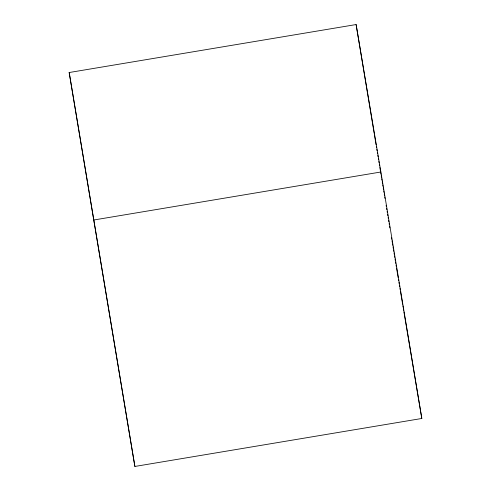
<?xml version="1.0" encoding="UTF-8"?>
<svg xmlns="http://www.w3.org/2000/svg" width="491" height="491" viewBox="0 0 491 491"><rect width="100%" height="100%" fill="white"/><g stroke="black" fill="none" stroke-linecap="round" stroke-linejoin="round"><path stroke-width="0.74" d="M69.182 72.521L356.11 24.55L380.887 171.997L421.818 418.479L134.89 466.45L69.182 72.521L134.89 466.45M93.959 219.974L380.887 171.997M398.183 277.832L396.538 268M398.44 279.342L398.692 280.858M398.944 282.368L399.201 283.884M399.453 285.394L399.711 286.904M399.962 288.42L400.22 289.929M400.472 291.445L402.632 304.297M402.884 305.807L403.142 307.323M403.393 308.833L403.645 310.349M403.903 311.859L421.818 418.479M356.11 24.55L374.191 133.423M374.443 134.933L376.075 144.765M376.327 146.275L376.579 147.791M376.824 149.301L377.076 150.811M377.327 152.327L377.579 153.836M377.831 155.346L378.082 156.862M378.334 158.372L378.586 159.888M378.837 161.398L379.089 162.908M379.34 164.424L379.592 165.933M379.838 167.443L380.47 171.224M380.721 172.74L380.973 174.25M381.219 175.766L381.47 177.276M381.722 178.785L381.973 180.301M382.225 181.811L382.477 183.321M382.728 184.837L382.98 186.347M383.232 187.863L383.483 189.373M383.735 190.882L383.98 192.398M384.232 193.908L384.484 195.418M384.735 196.934L384.987 198.444M386.116 205.25L386.368 206.76M386.62 208.276L386.871 209.786M387.123 211.296L387.374 212.812M387.626 214.321L387.878 215.831M388.129 217.347L388.375 218.857M388.627 220.373L388.878 221.883M389.13 223.393L389.381 224.909M389.633 226.419L389.885 227.928M391.517 237.761L391.769 239.27M392.021 240.786L392.272 242.296M392.524 243.806L392.769 245.322M393.021 246.832L393.273 248.348M393.524 249.858L393.776 251.367M394.028 252.883L394.279 254.393M394.531 255.903L394.782 257.419M395.034 258.929L395.286 260.445M395.537 261.955L395.783 263.464M396.034 264.98L396.286 266.49"/></g></svg>
